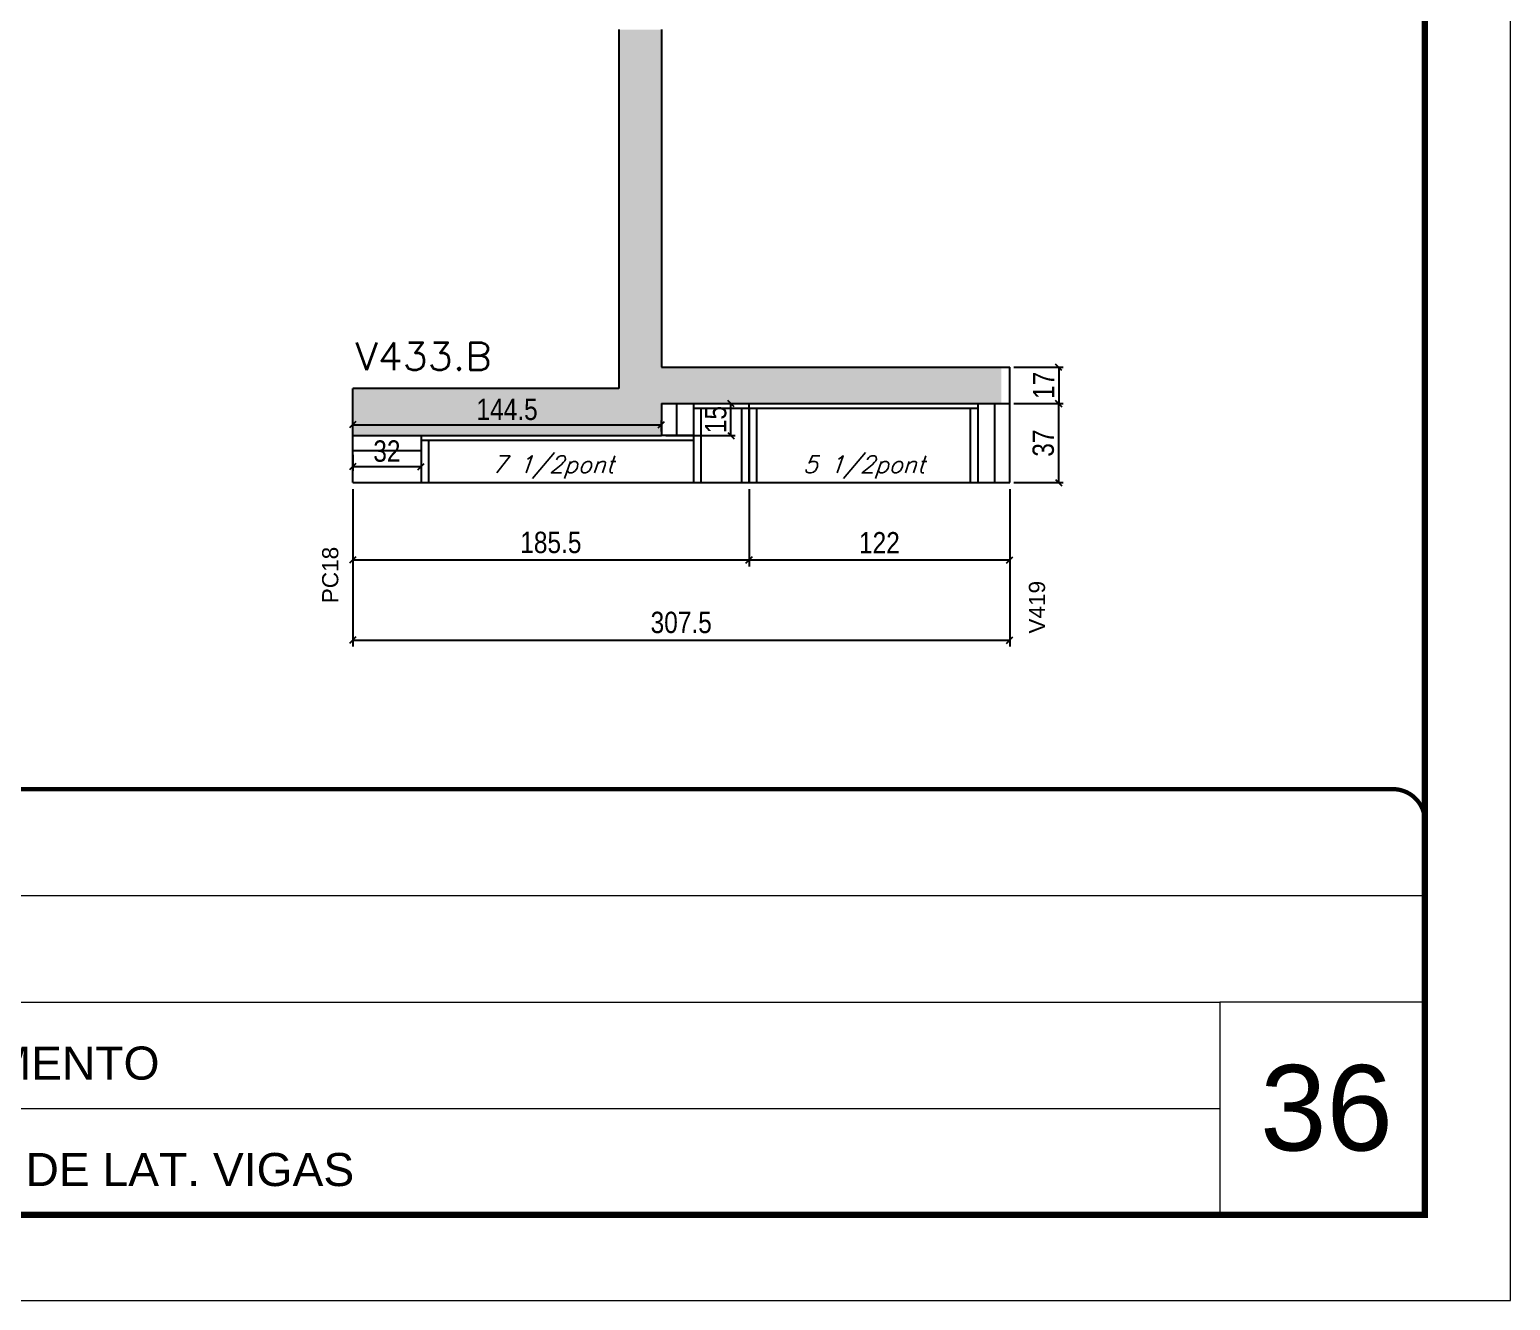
# Model space of a CAD drawing. Extents: x -3394 to 16474, y -5031 to 14397.
# Drawn here: x 9819 to 10512, y 4158 to 4753 of the extents above; entities that cross this region are included whole.
import ezdxf

# ---------------------------------------------------------------- set-up
doc = ezdxf.new("R2010")
doc.units = 0
doc.linetypes.add('CONTINUO', pattern=[0])
doc.linetypes.add('DASHED', pattern=[0.75, 0.5, -0.25])
doc.layers.get('0').update_dxf_attribs({"linetype": 'CONTINUOUS'})
doc.layers.get('Defpoints').update_dxf_attribs({"linetype": 'CONTINUOUS'})
for name, color, linetype, lineweight in [('CARIMBO', 255, 'CONTINUOUS', 9), ('Folhas', 255, 'CONTINUOUS', 9), ('SARRAFO DE PRESSAO', 251, 'DASHED', 9), ('Texto Seção', 7, 'CONTINUOUS', 15)]:
    doc.layers.add(name, color=color, linetype=linetype, lineweight=lineweight)
for name, color, linetype in [('COTA', 241, 'CONTINUOUS'), ('NOMENCLATURA', 7, 'CONTINUOUS'), ('Painéis', 200, 'CONTINUOUS'), ('SARR_2.2x7', 40, 'CONTINUOUS'), ('SARR_3.5x7', 81, 'CONTINUOUS'), ('texto', 7, 'CONTINUOUS')]:
    doc.layers.add(name, color=color, linetype=linetype)
doc.styles.add('ARIAL', font='arial.ttf')
doc.styles.add('COTA TECNICA', font='techl___.ttf', dxfattribs={"height": 10})
doc.styles.add('REGUA-120', font='ROMANS.shx', dxfattribs={"height": 15})
doc.styles.add('ROMANS', font='romans.shx')
doc.dimstyles.new('PAINEL', dxfattribs={"dimtxt": 10, "dimasz": 3, "dimexe": 3, "dimexo": 3, "dimgap": 3, "dimtad": 1, "dimdec": 1, "dimzin": 12, "dimdsep": 46, "dimtxsty": 'COTA TECNICA', "dimblk1": 'OBLIQUE', "dimblk2": 'OBLIQUE', "dimsah": 1, "dimcen": 0.9, "dimclrd": 4, "dimclre": 4, "dimclrt": 240, "dimadec": 1, "dimazin": 3, "dimtfac": 1, "dimtdec": 1, "dimtmove": 0, "dimatfit": 3, "dimfxl": 1, "dimtolj": 1, "dimtzin": 12, "dimarcsym": 0})

# ---------------------------------------------------------------- blocks, each defined once
blk = doc.blocks.new('9999999999')
at = {"color": 30, "linetype": 'CONTINUO'}
for p, q in [((98564.56, 34379.64), (99583.98, 34379.64)), ((98564.56, 34329.83), (99487.98, 34329.83)), ((99583.98, 34329.83), (99487.98, 34329.83)), ((99487.98, 34329.83), (99487.98, 34230.21)), ((98564.56, 34280.02), (99487.98, 34280.02))]:
    blk.add_line(p, q, dxfattribs=at)
at = {"color": 30, "linetype": 'CONTINUO', "const_width": 2}
blk.add_lwpolyline([(99583.98, 34230.21), (99583.98, 34414.45, 0.414214), (99568.98, 34429.45), (98228.98, 34429.45, 0.414214), (98213.98, 34414.45), (98213.98, 34245.21, 0.414214), (98228.98, 34230.21), (99583.98, 34230.21)], format="xyb", dxfattribs=at)
at = {"layer": 'Folhas'}
blk.add_lwpolyline([(98138.98, 34190.21), (99623.98, 34190.21), (99623.98, 35240.21), (98138.98, 35240.21)], close=True, dxfattribs=at)
at = {"layer": 'Folhas', "color": 30, "const_width": 3}
blk.add_lwpolyline([(98213.98, 34230.21), (99583.98, 34230.21), (99583.98, 35200.21), (98213.98, 35200.21)], close=True, dxfattribs=at)
at = {"color": 7, "linetype": 'Continuous', "ltscale": 5, "style": 'ARIAL'}
for s, p in [('2° PAVIMENTO', (98837.68, 34293.51)), ('PAINÉIS DE LAT. VIGAS', (98837.68, 34243.7))]:
    blk.add_text(s, height=15.4829, dxfattribs=at).set_placement(p)
blk = doc.blocks.new('_Oblique')
at = {"color": 0, "linetype": 'ByBlock', "lineweight": -2}
blk.add_line((-0.5, -0.5), (0.5, 0.5), dxfattribs=at)
blk = doc.blocks.new('*D1433')
at = {"layer": 'COTA', "color": 4, "linetype": 'ByBlock', "lineweight": -2, "transparency": 16777216}
for p, q in [((9970.39, 4537.63), (9970.39, 4501.44)), ((10155.89, 4537.63), (10155.89, 4501.44)), ((9970.39, 4504.44), (10155.89, 4504.44))]:
    blk.add_line(p, q, dxfattribs=at)
at = {"layer": 'Defpoints', "color": 0, "linetype": 'ByBlock', "transparency": 16777216}
for p in [(9970.39, 4540.63), (10155.89, 4540.63), (10155.89, 4504.44)]:
    blk.add_point(p, dxfattribs=at)
at = {"layer": 'COTA', "color": 4, "linetype": 'ByBlock', "lineweight": -2, "transparency": 16777216, "xscale": 3, "yscale": 3, "zscale": 3, "rotation": 180}
blk.add_blockref('_Oblique', (9970.39, 4504.44), dxfattribs=at)
at = {"layer": 'COTA', "color": 4, "linetype": 'ByBlock', "lineweight": -2, "transparency": 16777216, "xscale": 3, "yscale": 3, "zscale": 3}
blk.add_blockref('_Oblique', (10155.89, 4504.44), dxfattribs=at)
at = {"layer": 'COTA', "color": 240, "linetype": 'ByBlock', "transparency": 16777216, "insert": (10063.14, 4512.58), "char_height": 10, "attachment_point": 5, "style": 'COTA TECNICA'}
blk.add_mtext('\\A1;185.5', dxfattribs=at)
blk = doc.blocks.new('*D1434')
at = {"layer": 'COTA', "color": 4, "linetype": 'ByBlock', "lineweight": -2, "transparency": 16777216}
for p, q in [((10155.89, 4537.63), (10155.89, 4501.44)), ((10277.89, 4537.63), (10277.89, 4501.44)), ((10155.89, 4504.44), (10277.89, 4504.44))]:
    blk.add_line(p, q, dxfattribs=at)
at = {"layer": 'Defpoints', "color": 0, "linetype": 'ByBlock', "transparency": 16777216}
for p in [(10155.89, 4540.63), (10277.89, 4540.63), (10277.89, 4504.44)]:
    blk.add_point(p, dxfattribs=at)
at = {"layer": 'COTA', "color": 4, "linetype": 'ByBlock', "lineweight": -2, "transparency": 16777216, "xscale": 3, "yscale": 3, "zscale": 3, "rotation": 180}
blk.add_blockref('_Oblique', (10155.89, 4504.44), dxfattribs=at)
at = {"layer": 'COTA', "color": 4, "linetype": 'ByBlock', "lineweight": -2, "transparency": 16777216, "xscale": 3, "yscale": 3, "zscale": 3}
blk.add_blockref('_Oblique', (10277.89, 4504.44), dxfattribs=at)
at = {"layer": 'COTA', "color": 240, "linetype": 'ByBlock', "transparency": 16777216, "insert": (10216.89, 4512.5), "char_height": 10, "attachment_point": 5, "style": 'COTA TECNICA'}
blk.add_mtext('\\A1;122', dxfattribs=at)
blk = doc.blocks.new('*D1630')
at = {"layer": 'COTA', "color": 4, "linetype": 'ByBlock', "lineweight": -2, "transparency": 16777216}
for p, q in [((9970.39, 4537.63), (9970.39, 4463.93)), ((10277.89, 4537.63), (10277.89, 4463.93)), ((9970.39, 4466.93), (10277.89, 4466.93))]:
    blk.add_line(p, q, dxfattribs=at)
at = {"layer": 'Defpoints', "color": 0, "linetype": 'ByBlock', "transparency": 16777216}
for p in [(9970.39, 4540.63), (10277.89, 4540.63), (10277.89, 4466.93)]:
    blk.add_point(p, dxfattribs=at)
at = {"layer": 'COTA', "color": 4, "linetype": 'ByBlock', "lineweight": -2, "transparency": 16777216, "xscale": 3, "yscale": 3, "zscale": 3, "rotation": 180}
blk.add_blockref('_Oblique', (9970.39, 4466.93), dxfattribs=at)
at = {"layer": 'COTA', "color": 4, "linetype": 'ByBlock', "lineweight": -2, "transparency": 16777216, "xscale": 3, "yscale": 3, "zscale": 3}
blk.add_blockref('_Oblique', (10277.89, 4466.93), dxfattribs=at)
at = {"layer": 'COTA', "color": 240, "linetype": 'ByBlock', "transparency": 16777216, "insert": (10124.14, 4475.15), "char_height": 10, "attachment_point": 5, "style": 'COTA TECNICA'}
blk.add_mtext('\\A1;307.5', dxfattribs=at)
blk = doc.blocks.new('*D1435')
at = {"layer": 'COTA', "color": 4, "linetype": 'Continuous', "lineweight": -2, "transparency": 16777216}
for p, q in [((9970.39, 4553.63), (9970.39, 4546.13)), ((10002.39, 4553.63), (10002.39, 4546.13)), ((9970.39, 4548.13), (10002.39, 4548.13))]:
    blk.add_line(p, q, dxfattribs=at)
at = {"layer": 'Defpoints', "color": 0, "linetype": 'Continuous', "transparency": 16777216}
for p in [(9970.39, 4555.63), (10002.39, 4555.63), (10002.39, 4548.13)]:
    blk.add_point(p, dxfattribs=at)
at = {"layer": 'COTA', "color": 4, "linetype": 'Continuous', "lineweight": -2, "transparency": 16777216, "xscale": 3, "yscale": 3, "zscale": 3, "rotation": 180}
blk.add_blockref('_Oblique', (9970.39, 4548.13), dxfattribs=at)
at = {"layer": 'COTA', "color": 4, "linetype": 'Continuous', "lineweight": -2, "transparency": 16777216, "xscale": 3, "yscale": 3, "zscale": 3}
blk.add_blockref('_Oblique', (10002.39, 4548.13), dxfattribs=at)
at = {"layer": 'COTA', "color": 240, "linetype": 'Continuous', "transparency": 16777216, "insert": (9986.39, 4555.34), "char_height": 10, "attachment_point": 5, "style": 'COTA TECNICA'}
blk.add_mtext('\\A1;32', dxfattribs=at)
blk = doc.blocks.new('*D1436')
at = {"layer": 'COTA', "color": 4, "linetype": 'Continuous', "lineweight": -2, "transparency": 16777216}
for p, q in [((10279.89, 4577.63), (10302.85, 4577.63)), ((10300.85, 4540.63), (10300.85, 4577.63)), ((10279.89, 4540.63), (10302.85, 4540.63))]:
    blk.add_line(p, q, dxfattribs=at)
at = {"layer": 'Defpoints', "color": 0, "linetype": 'Continuous', "transparency": 16777216}
for p in [(10277.89, 4577.63), (10300.85, 4577.63), (10277.89, 4540.63)]:
    blk.add_point(p, dxfattribs=at)
at = {"layer": 'COTA', "color": 4, "linetype": 'Continuous', "lineweight": -2, "transparency": 16777216, "xscale": 3, "yscale": 3, "zscale": 3}
for p, rotation in [((10300.85, 4577.63), 90), ((10300.85, 4540.63), 270)]:
    blk.add_blockref('_Oblique', p, dxfattribs=dict(at, rotation=rotation))
at = {"layer": 'COTA', "color": 240, "linetype": 'Continuous', "transparency": 16777216, "insert": (10293.63, 4559.13), "char_height": 10, "attachment_point": 5, "rotation": 90, "style": 'COTA TECNICA'}
blk.add_mtext('\\A1;37', dxfattribs=at)
blk = doc.blocks.new('*D1437')
at = {"layer": 'COTA', "color": 4, "linetype": 'Continuous', "lineweight": -2, "transparency": 16777216}
for p, q in [((10279.89, 4594.63), (10302.85, 4594.63)), ((10300.85, 4594.63), (10300.85, 4577.63)), ((10279.89, 4577.63), (10302.85, 4577.63))]:
    blk.add_line(p, q, dxfattribs=at)
at = {"layer": 'Defpoints', "color": 0, "linetype": 'Continuous', "transparency": 16777216}
for p in [(10277.89, 4594.63), (10277.89, 4577.63), (10300.85, 4577.63)]:
    blk.add_point(p, dxfattribs=at)
at = {"layer": 'COTA', "color": 4, "linetype": 'Continuous', "lineweight": -2, "transparency": 16777216, "xscale": 3, "yscale": 3, "zscale": 3}
for p, rotation in [((10300.85, 4594.63), 90), ((10300.85, 4577.63), 270)]:
    blk.add_blockref('_Oblique', p, dxfattribs=dict(at, rotation=rotation))
at = {"layer": 'COTA', "color": 240, "linetype": 'Continuous', "transparency": 16777216, "insert": (10293.78, 4586.13), "char_height": 10, "attachment_point": 5, "rotation": 90, "style": 'COTA TECNICA'}
blk.add_mtext('\\A1;17', dxfattribs=at)
blk = doc.blocks.new('*D1444')
at = {"layer": 'COTA', "color": 4, "linetype": 'Continuous', "lineweight": -2, "transparency": 16777216}
for p, q in [((10116.89, 4577.63), (10149.42, 4577.63)), ((10147.42, 4562.63), (10147.42, 4577.63)), ((10116.89, 4562.63), (10149.42, 4562.63))]:
    blk.add_line(p, q, dxfattribs=at)
at = {"layer": 'Defpoints', "color": 0, "linetype": 'Continuous', "transparency": 16777216}
for p in [(10114.89, 4577.63), (10147.42, 4577.63), (10114.89, 4562.63)]:
    blk.add_point(p, dxfattribs=at)
at = {"layer": 'COTA', "color": 4, "linetype": 'Continuous', "lineweight": -2, "transparency": 16777216, "xscale": 3, "yscale": 3, "zscale": 3}
for p, rotation in [((10147.42, 4577.63), 90), ((10147.42, 4562.63), 270)]:
    blk.add_blockref('_Oblique', p, dxfattribs=dict(at, rotation=rotation))
at = {"layer": 'COTA', "color": 240, "linetype": 'Continuous', "transparency": 16777216, "insert": (10140.31, 4570.13), "char_height": 10, "attachment_point": 5, "rotation": 90, "style": 'COTA TECNICA'}
blk.add_mtext('\\A1;15', dxfattribs=at)
blk = doc.blocks.new('*D1445')
at = {"layer": 'COTA', "color": 4, "linetype": 'Continuous', "lineweight": -2, "transparency": 16777216}
for p, q in [((9970.39, 4564.63), (9970.39, 4569.75)), ((9970.39, 4567.75), (10114.89, 4567.75)), ((10114.89, 4564.63), (10114.89, 4569.75))]:
    blk.add_line(p, q, dxfattribs=at)
at = {"layer": 'Defpoints', "color": 0, "linetype": 'Continuous', "transparency": 16777216}
for p in [(10114.89, 4567.75), (9970.39, 4562.63), (10114.89, 4562.63)]:
    blk.add_point(p, dxfattribs=at)
at = {"layer": 'COTA', "color": 4, "linetype": 'Continuous', "lineweight": -2, "transparency": 16777216, "xscale": 3, "yscale": 3, "zscale": 3, "rotation": 180}
blk.add_blockref('_Oblique', (9970.39, 4567.75), dxfattribs=at)
at = {"layer": 'COTA', "color": 4, "linetype": 'Continuous', "lineweight": -2, "transparency": 16777216, "xscale": 3, "yscale": 3, "zscale": 3}
blk.add_blockref('_Oblique', (10114.89, 4567.75), dxfattribs=at)
at = {"layer": 'COTA', "color": 240, "linetype": 'Continuous', "transparency": 16777216, "insert": (10042.64, 4574.86), "char_height": 10, "attachment_point": 5, "style": 'COTA TECNICA'}
blk.add_mtext('\\A1;144.5', dxfattribs=at)

msp = doc.modelspace()

# ---------------------------------------------------------------- hatches: boundary and pattern name
at = {"layer": 'COTA', "linetype": 'Continuous'}
h = msp.add_hatch(dxfattribs=at)
h.set_pattern_fill('AR-CONC', color=256, scale=0.05)
h.set_pattern_definition([(50, (2387.003, -6013.198), (9.1092334, -0.7969543), [0.9525, -10.4775]), (355, (2387.003, -6013.198), (-1.762171, 9.552842), [0.762, -8.382029]), (100.451445, (2387.762, -6013.264), (7.3470624, 8.7558876), [0.8095004, -8.904512]), (46.1842, (2387.003, -6010.658), (13.553952, -2.102116), [1.42875, -15.71625]), (96.63556, (2388.132, -6010.833), (11.870207, 12.371306), [1.214251, -13.35678]), (351.18415, (2387.003, -6010.658), (11.870207, 12.371306), [1.142998, -12.572987]), (21, (2388.273, -6011.293), (7.5807196, -5.11326), [0.9525, -10.4775]), (326, (2388.273, -6011.293), (3.0901014, 9.209398), [0.762, -8.382]), (71.451445, (2388.905, -6011.719), (10.670821, 4.0961384), [0.8095004, -8.904497]), (37.5, (2387.003, -6013.198), (0.1544302, 4.22775194), [0, -8.2804, 0, -8.509, 0, -8.41375]), (7.5, (2387.003, -6013.198), (3.3409831, 5.0090287), [0, -4.8514, 0, -8.0899, 0, -3.20675]), (327.5, (2384.1708, -6013.198), (6.7795298, -0.2864372), [0, -3.175, 0, -9.906, 0, -13.1445]), (317.5, (2382.901, -6013.198), (7.406459, 1.2713246), [0, -4.1275, 0, -6.5786, 0, -9.3345])])
h.paths.add_polyline_path([(10094.89, 4752.63), (10114.89, 4752.63), (10114.89, 4594.63), (10273.89, 4594.63), (10273.89, 4577.63), (10114.89, 4577.63), (10114.89, 4562.63), (9970.39, 4562.63), (9970.39, 4584.63), (10094.89, 4584.63)])

# ---------------------------------------------------------------- linework, layer by layer
for p, q in [((10094.89, 4752.63), (10094.89, 4584.63)), ((10114.89, 4752.63), (10114.89, 4594.63)), ((10114.89, 4594.63), (10277.89, 4594.63)), ((10277.89, 4577.63), (10277.89, 4594.63)), ((9970.39, 4562.63), (9970.39, 4584.63)), ((10094.89, 4584.63), (9970.39, 4584.63))]:
    msp.add_line(p, q, dxfattribs=at)
at = {"layer": 'Painéis', "linetype": 'ByBlock'}
for p, q in [((10114.89, 4577.63), (10277.89, 4577.63)), ((10155.89, 4540.63), (10155.89, 4577.63)), ((10277.89, 4540.63), (10277.89, 4577.63)), ((9970.39, 4562.63), (10114.89, 4562.63)), ((9970.39, 4540.63), (9970.39, 4562.63)), ((9970.39, 4540.63), (10277.89, 4540.63))]:
    msp.add_line(p, q, dxfattribs=at)
at = {"layer": 'Painéis', "linetype": 'Continuous'}
msp.add_line((10114.89, 4577.63), (10114.89, 4562.63), dxfattribs=at)
at = {"layer": 'SARR_2.2x7', "linetype": 'Continuous'}
for p, q in [((10121.89, 4577.63), (10121.89, 4562.63)), ((10129.89, 4575.43), (10155.89, 4575.43)), ((10155.89, 4575.43), (10262.89, 4575.43)), ((10270.89, 4540.63), (10270.89, 4577.63)), ((10002.39, 4560.43), (10129.89, 4560.43)), ((10129.89, 4562.63), (10114.89, 4562.63)), ((9970.39, 4555.63), (10002.39, 4555.63))]:
    msp.add_line(p, q, dxfattribs=at)
at = {"layer": 'SARR_3.5x7'}
for p, q in [((10129.89, 4577.63), (10129.89, 4540.63)), ((10133.39, 4575.43), (10133.39, 4540.63)), ((10152.39, 4575.43), (10152.39, 4540.63)), ((10155.89, 4575.43), (10155.89, 4540.63)), ((10159.39, 4575.43), (10159.39, 4540.63)), ((10259.39, 4575.43), (10259.39, 4540.63)), ((10262.89, 4577.63), (10262.89, 4540.63)), ((10002.39, 4562.63), (10002.39, 4540.63)), ((10005.89, 4560.43), (10005.89, 4540.63)), ((10002.39, 4540.63), (10005.89, 4540.63)), ((10152.39, 4540.63), (10155.89, 4540.63)), ((10155.89, 4540.63), (10159.39, 4540.63)), ((10259.39, 4540.63), (10262.89, 4540.63))]:
    msp.add_line(p, q, dxfattribs=at)

# ---------------------------------------------------------------- block references
at = {"layer": 'SARRAFO DE PRESSAO', "color": 6, "linetype": 'ByBlock'}
msp.add_blockref('9999999999', (-89111.77, -30032.25), dxfattribs=at)

# ---------------------------------------------------------------- texts
at = {"layer": 'CARIMBO', "style": 'ARIAL'}
msp.add_text('36', height=40, dxfattribs=at).set_placement((10395.07, 4228.09))
at = {"layer": 'NOMENCLATURA', "linetype": 'Continuous', "style": 'ARIAL'}
for s, p in [('PC18', (9963.65, 4484.17)), ('V419', (10294.42, 4469.97))]:
    msp.add_text(s, height=7.567, rotation=90, dxfattribs=at).set_placement(p)
at = {"layer": 'texto', "color": 2, "char_height": 8, "attachment_point": 5, "style": 'ROMANS'}
for s, insert in [('{\\Q19;\\C256;7 1/2pont}', (10064.15, 4547.85)), ('{\\Q19;\\C256;5 1/2pont}', (10209.68, 4547.85))]:
    msp.add_mtext(s, dxfattribs=dict(at, insert=insert))
at = {"layer": 'Texto Seção', "style": 'REGUA-120', "width": 1.05}
msp.add_text('V433.B', height=13, dxfattribs=at).set_placement((9971.56, 4593.28))

# ---------------------------------------------------------------- dimensions: what is measured, and where the dimension line sits
at = {"layer": 'COTA', "linetype": 'Continuous'}
for base, p1, p2, angle, picture, middle in [((10300.85, 4577.63), (10277.89, 4594.63), (10277.89, 4577.63), 90, '*D1437', (10293.78, 4586.13)), ((10147.42, 4577.63), (10114.89, 4562.63), (10114.89, 4577.63), 90, '*D1444', (10140.31, 4570.13)), ((10300.85, 4577.63), (10277.89, 4540.63), (10277.89, 4577.63), 90, '*D1436', (10293.63, 4559.13)), ((10002.39, 4548.13), (9970.39, 4555.63), (10002.39, 4555.63), 180, '*D1435', (9986.39, 4555.34))]:
    dim = msp.add_linear_dim(base=base, p1=p1, p2=p2, angle=angle, dimstyle='PAINEL', override={"dimexe": 2, "dimexo": 2, "dimgap": 2, "dimadec": 8, "dimtix": 1, "dimatfit": 2, "dimldrblk": 'Oblique'}, dxfattribs=at)
    dim.commit()
    dim.dimension.update_dxf_attribs({"geometry": picture, "text_midpoint": middle})
dim = msp.add_linear_dim(base=(10114.89, 4567.75), p1=(9970.39, 4562.63), p2=(10114.89, 4562.63), dimstyle='PAINEL', override={"dimexe": 2, "dimexo": 2, "dimgap": 2, "dimadec": 8, "dimtix": 1, "dimatfit": 2, "dimldrblk": 'Oblique'}, dxfattribs=at)
dim.commit()
dim.dimension.update_dxf_attribs({"geometry": '*D1445', "text_midpoint": (10042.64, 4574.86)})
at = {"layer": 'COTA', "linetype": 'ByBlock'}
for base, p2, picture, middle in [((10155.89, 4504.44), (10155.89, 4540.63), '*D1433', (10063.14, 4512.58)), ((10277.89, 4466.93), (10277.89, 4540.63), '*D1630', (10124.14, 4475.15))]:
    dim = msp.add_linear_dim(base=base, p1=(9970.39, 4540.63), p2=p2, dimstyle='PAINEL', dxfattribs=at)
    dim.commit()
    dim.dimension.update_dxf_attribs({"geometry": picture, "text_midpoint": middle})
dim = msp.add_linear_dim(base=(10277.89, 4504.44), p1=(10155.89, 4540.63), p2=(10277.89, 4540.63), dimstyle='PAINEL', override={"dimtmove": 1}, dxfattribs=at)
dim.commit()
dim.dimension.update_dxf_attribs({"geometry": '*D1434', "text_midpoint": (10216.89, 4512.5)})

doc.saveas('drawing.dxf')
